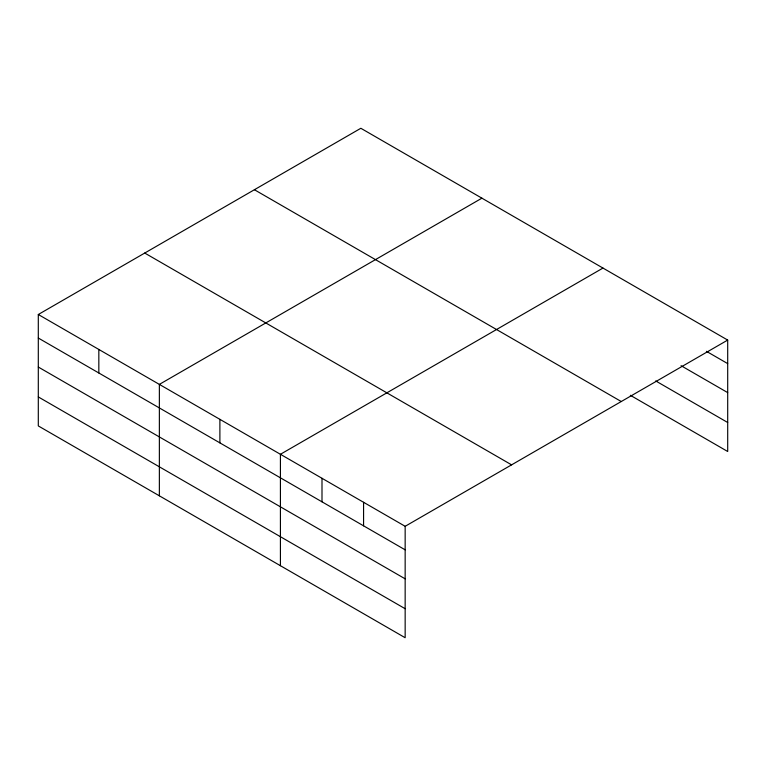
<?xml version="1.0" encoding="UTF-8"?>
<svg xmlns="http://www.w3.org/2000/svg" width="766" height="766" viewBox="0 0 766 766"><rect width="100%" height="100%" fill="white"/><g stroke="black" fill="none" stroke-linecap="round" stroke-linejoin="round"><path stroke-width="1.15" d="M38.3 314.5L405.157 526.299L405.157 637.724L38.3 425.925L38.3 314.5L360.843 128.276L727.7 340.075L727.7 451.5L630.351 395.294M481.91 198.174L159.366 384.388L159.366 495.813M602.966 268.071L280.423 454.286L280.423 565.71M405.157 526.299L727.7 340.075M706.405 351.316L727.7 363.611M681.051 365.688L727.7 392.613M655.706 380.932L727.7 422.497M254.408 189.729L621.264 401.528M144.736 253.048L511.592 464.847M38.3 338.036L405.157 549.835M38.3 367.038L405.157 578.837M38.3 396.922L405.157 608.721M363.572 502.295L363.572 525.83M321.998 478.29L321.998 501.826M219.89 419.337L219.89 442.872M98.833 349.449L98.833 372.975"/></g></svg>
